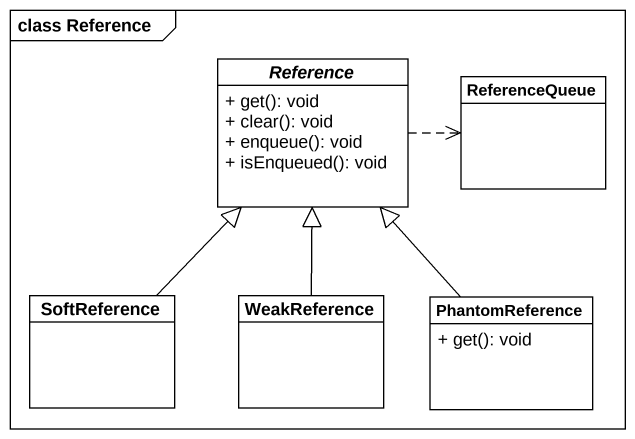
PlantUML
@startuml
mainframe class Reference
hide circle
hide empty members
skinparam classAttributeIconSize 0
abstract class Reference {
  + get(): void
  + clear(): void
  + enqueue(): void
  + isEnqueued(): void
}
class ReferenceQueue
class SoftReference
class WeakReference
class PhantomReference {
  + get(): void
}
Reference .right.> ReferenceQueue
SoftReference -up-|> Reference
WeakReference -up-|> Reference
PhantomReference -up-|> Reference
@enduml
